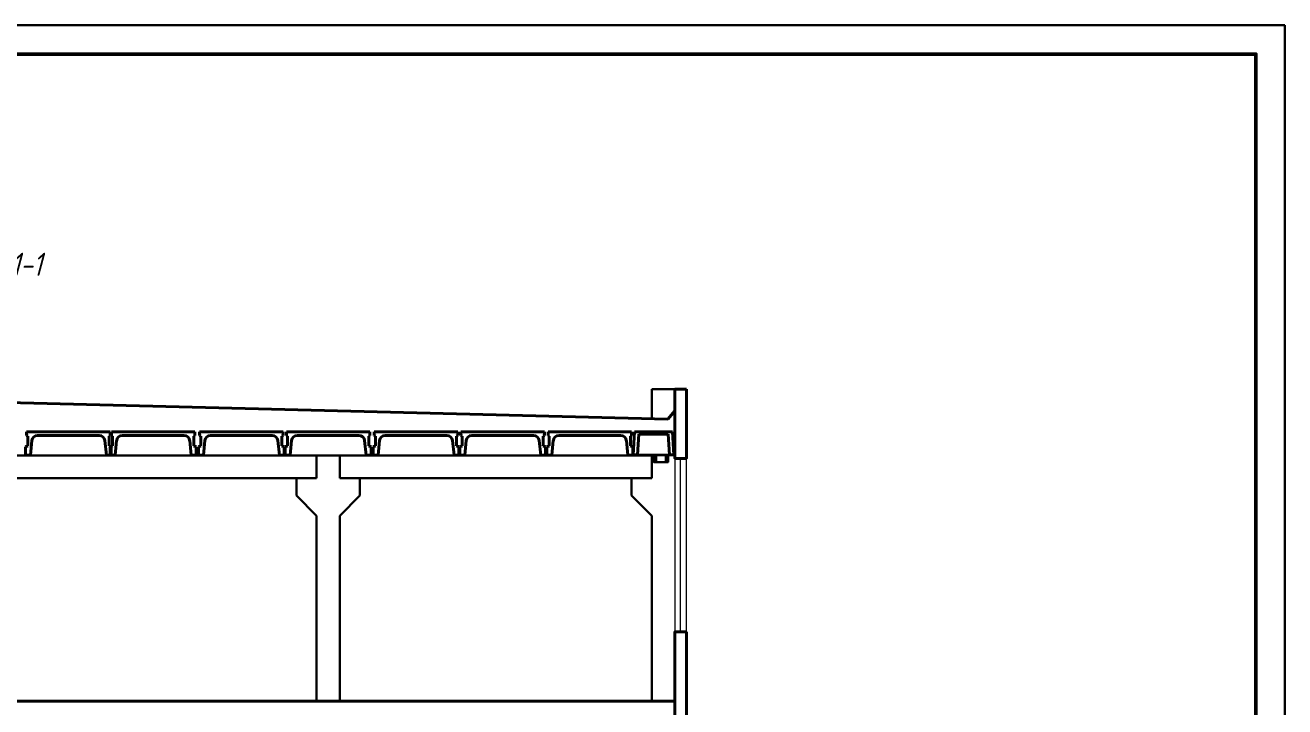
# Model space of a CAD drawing. Header units: millimetres. Extents: x 5341 to 134645, y 2795 to 129189.
# Drawn here: x 95331 to 117129, y 115256 to 127055 of the extents above; entities that cross this region are included whole.
import ezdxf
from ezdxf.enums import TextEntityAlignment as Align

# ---------------------------------------------------------------- set-up
doc = ezdxf.new("R2010")
doc.units = ezdxf.units.MM
doc.layers.get('Defpoints').update_dxf_attribs({"color": 1})
for name, color, linetype, lineweight in [('АР_ОкнаЗаполнение', 130, 'Continuous', 20), ('АР_Рамка', 7, 'Continuous', 30), ('АР_Текст', 165, 'Continuous', 25), ('Бетон', 7, 'Continuous', 40), ('ОСНОВНАЯ', 21, 'Continuous', 35), ('Тонкая', 190, 'Continuous', 18), ('тонкая 2', 210, 'Continuous', 25)]:
    doc.layers.add(name, color=color, linetype=linetype, lineweight=lineweight)
doc.styles.add('GOST 2.304', font='CS_Gost2304.shx', dxfattribs={"oblique": 15})

# ---------------------------------------------------------------- blocks, each defined once
blk = doc.blocks.new('П1')
at = {"layer": 'ОСНОВНАЯ', "lineweight": 40}
for p, q in [((569264.7, -694183.2), (569120.2, -694183.2)), ((569120.2, -694183.2), (569120.2, -694189.2)), ((569120.2, -694189.2), (569122.2, -694190.6)), ((569139.2, -694189.2), (569245.6, -694189.2)), ((569264.7, -694189.2), (569262.7, -694190.6)), ((569264.7, -694183.2), (569264.7, -694189.2)), ((569118.2, -694209.2), (569122.2, -694207.4)), ((569118.2, -694223.2), (569118.2, -694209.2)), ((569122.2, -694190.6), (569122.2, -694207.4)), ((569129.2, -694198.2), (569126.7, -694223.2)), ((569255.6, -694198.2), (569258.2, -694223.2)), ((569262.7, -694190.6), (569262.7, -694207.4)), ((569266.7, -694209.2), (569262.7, -694207.4)), ((569266.7, -694223.2), (569266.7, -694209.2)), ((569126.7, -694223.2), (569118.2, -694223.2)), ((569258.2, -694223.2), (569266.7, -694223.2))]:
    blk.add_line(p, q, dxfattribs=at)
for centre, start, end in [((569139.2, -694199.2), 90, 174.1226), ((569245.6, -694199.2), 5.8774, 90)]:
    blk.add_arc(centre, 10, start, end, dxfattribs=at)

msp = doc.modelspace()

# ---------------------------------------------------------------- linework, layer by layer
at = {"layer": 'Defpoints', "lineweight": 40, "ltscale": 100}
for p, q in [((105853.5, 119617.3), (105873.5, 120017.3)), ((105873.5, 120017.3), (106533.5, 120017.3)), ((105928.5, 119617.3), (105948.5, 119977.3)), ((105948.5, 119977.3), (106458.5, 119977.3)), ((106478.5, 119617.3), (106458.5, 119977.3)), ((106553.5, 119617.3), (106533.5, 120017.3)), ((105853.5, 119617.3), (105928.5, 119617.3)), ((106478.5, 119617.3), (106553.5, 119617.3))]:
    msp.add_line(p, q, dxfattribs=at)
at = {"layer": 'Defpoints', "lineweight": 18, "ltscale": 100}
msp.add_line((106418.5, 119977.3), (106071.3, 119977.3), dxfattribs=at)
at = {"layer": 'АР_ОкнаЗаполнение', "ltscale": 100}
msp.add_line((106673.4, 116554.4), (106673.4, 119554.4), dxfattribs=at)
msp.add_lwpolyline([(106773.4, 119554.4), (106573.4, 119554.4), (106573.4, 116554.4), (106773.4, 116554.4)], close=True, dxfattribs=at)
at = {"layer": 'АР_Рамка'}
for p, q in [((75128.5, 127055), (117128.5, 127055)), ((117128.5, 97655), (117128.5, 127055)), ((117128.5, 97655), (117128.5, 118655))]:
    msp.add_line(p, q, dxfattribs=at)
at = {"layer": 'АР_Рамка', "lineweight": 50}
msp.add_lwpolyline([(116628.5, 98155), (77128.5, 98155), (77128.5, 126555), (116628.5, 126555), (116628.5, 98155)], close=True, dxfattribs=at)
at = {"layer": 'Бетон', "lineweight": 30, "ltscale": 100}
for p, q in [((106173.4, 120241.2), (106173.4, 120754.4)), ((106173.4, 120754.4), (106573.4, 120754.4)), ((82973.4, 119604.4), (106173.4, 119604.4)), ((100373.4, 119604.4), (100373.4, 119214.4)), ((100773.4, 119604.4), (100773.4, 119214.4)), ((106173.4, 119214.4), (106173.4, 119604.4)), ((106247.2, 119617.3), (106247.2, 119493)), ((106416.6, 119617.3), (106416.6, 119493)), ((100373.4, 119214.4), (94773.4, 119214.4)), ((100023.4, 119214.4), (100023.4, 118914.4)), ((106173.4, 119214.4), (100773.4, 119214.4)), ((101123.4, 119214.4), (101123.4, 118914.4)), ((105823.4, 119214.4), (105823.4, 118914.4)), ((100373.4, 118564.4), (100023.4, 118914.4)), ((100773.4, 118564.4), (101123.4, 118914.4)), ((106173.4, 118564.4), (105823.4, 118914.4)), ((100373.4, 118564.4), (100373.4, 115354.4)), ((100773.4, 118564.4), (100773.4, 115354.4)), ((106173.4, 118564.4), (106173.4, 115354.4))]:
    msp.add_line(p, q, dxfattribs=at)
at = {"layer": 'Бетон', "ltscale": 100}
for p, q in [((94573.4, 120534.2), (106449.4, 120234.2)), ((106449.4, 120234.2), (106573.4, 120376.7)), ((82575.6, 115354.4), (106575.6, 115354.4))]:
    msp.add_line(p, q, dxfattribs=at)
at = {"layer": 'Бетон', "lineweight": 40, "ltscale": 100}
for points in [[(106773.4, 120754.4), (106573.4, 120754.4), (106573.4, 119554.4), (106773.4, 119554.4)], [(106773.4, 116554.4), (106573.4, 116554.4), (106573.4, 114754.4), (106773.4, 114754.4)]]:
    msp.add_lwpolyline(points, close=True, dxfattribs=at)
at = {"layer": 'Бетон', "lineweight": 30, "ltscale": 100}
msp.add_lwpolyline([(106206.8, 119617.3), (106457, 119617.3), (106457, 119493), (106206.8, 119493)], close=True, dxfattribs=at)
at = {"layer": 'тонкая 2', "color": 1, "lineweight": 35, "ltscale": 200}
msp.add_line((105928.5, 119617.3), (106478.5, 119617.3), dxfattribs=at)

# ---------------------------------------------------------------- block references
at = {"layer": 'Тонкая', "color": 4, "ltscale": 100, "xscale": 10, "yscale": 10, "zscale": 10}
for p in [(-5595845.8, 7061846.3), (-5594378.6, 7061846.3), (-5592853.1, 7061846.3), (-5591350.7, 7061846.3), (-5589830.4, 7061846.3), (-5588330.7, 7061846.3), (-5586821.9, 7061846.3)]:
    msp.add_blockref('П1', p, dxfattribs=at)

# ---------------------------------------------------------------- texts
at = {"layer": 'АР_Текст', "lineweight": 25, "style": 'GOST 2.304', "oblique": 15}
msp.add_text('Разрез 1-1', height=400, dxfattribs=at).set_placement((94590.1, 122915.4), align=Align.MIDDLE_CENTER)

doc.saveas('drawing.dxf')
